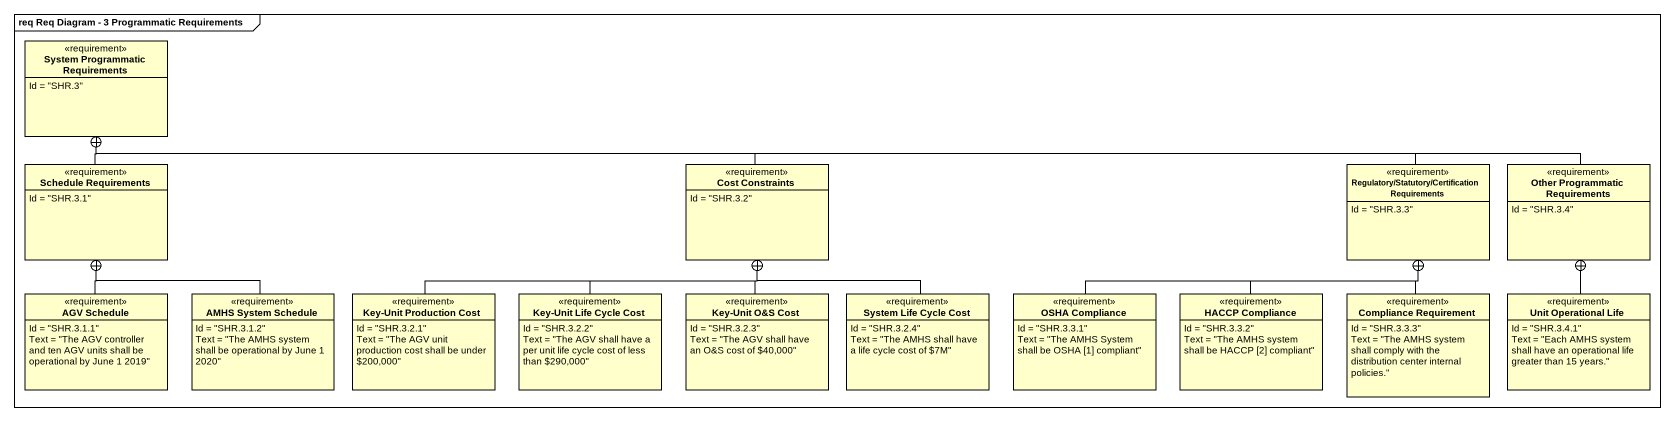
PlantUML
@startuml
mainframe req Req Diagram - 3 Programmatic Requirements
hide circle
hide empty members
class "System Programmatic Requirements" as System_Programmatic <<requirement>> {
  Id = "SHR.3"
}
class "Schedule Requirements" as Schedule_Requirements <<requirement>> {
  Id = "SHR.3.1"
}
class "Cost Constraints" as Cost_Constraints <<requirement>> {
  Id = "SHR.3.2"
}
class "Regulatory/Statutory/Certification Requirements" as Regulatory_Statutory <<requirement>> {
  Id = "SHR.3.3"
}
class "Other Programmatic Requirements" as Other_Programmatic <<requirement>> {
  Id = "SHR.3.4"
}
class "AGV Schedule" as AGV_Schedule <<requirement>> {
  Id = "SHR.3.1.1"
  Text = "The AGV controller and ten AGV units shall be operational by June 1 2019"
}
class "AMHS System Schedule" as AMHS_System_Schedule <<requirement>> {
  Id = "SHR.3.1.2"
  Text = "The AMHS system shall be operational by June 1 2020"
}
class "Key-Unit Production Cost" as Key_Unit_Production_Cost <<requirement>> {
  Id = "SHR.3.2.1"
  Text = "The AGV unit production cost shall be under ~$200,000"
}
class "Key-Unit Life Cycle Cost" as Key_Unit_Life_Cycle_Cost <<requirement>> {
  Id = "SHR.3.2.2"
  Text = "The AGV shall have a per unit life cycle cost of less than ~$290,000"
}
class "Key-Unit O&S Cost" as Key_Unit_O_S_Cost <<requirement>> {
  Id = "SHR.3.2.3"
  Text = "The AGV shall have an O&S cost of ~$40,000"
}
class "System Life Cycle Cost" as System_Life_Cycle_Cost <<requirement>> {
  Id = "SHR.3.2.4"
  Text = "The AMHS shall have a life cycle cost of ~$7M"
}
class "OSHA Compliance" as OSHA_Compliance <<requirement>> {
  Id = "SHR.3.3.1"
  Text = "The AMHS System shall be OSHA [1] compliant"
}
class "HACCP Compliance" as HACCP_Compliance <<requirement>> {
  Id = "SHR.3.3.2"
  Text = "The AMHS system shall be HACCP [2] compliant"
}
class "Compliance Requirement" as Compliance_Requirement <<requirement>> {
  Id = "SHR.3.3.3"
  Text = "The AMHS system shall comply with the distribution center internal policies."
}
class "Unit Operational Life" as Unit_Operational_Life <<requirement>> {
  Id = "SHR.3.4.1"
  Text = "Each AMHS system shall have an operational life greater than 15 years."
}
Schedule_Requirements -up-+ System_Programmatic
Cost_Constraints -left-+ System_Programmatic
Regulatory_Statutory -left-+ System_Programmatic
Other_Programmatic -left-+ System_Programmatic
AGV_Schedule -up-+ Schedule_Requirements
AMHS_System_Schedule -up-+ Schedule_Requirements
Key_Unit_Production_Cost -right-+ Cost_Constraints
Key_Unit_Life_Cycle_Cost -up-+ Cost_Constraints
Key_Unit_O_S_Cost -up-+ Cost_Constraints
System_Life_Cycle_Cost -up-+ Cost_Constraints
OSHA_Compliance -right-+ Regulatory_Statutory
HACCP_Compliance -up-+ Regulatory_Statutory
Compliance_Requirement -up-+ Regulatory_Statutory
Unit_Operational_Life -up-+ Other_Programmatic
@enduml
